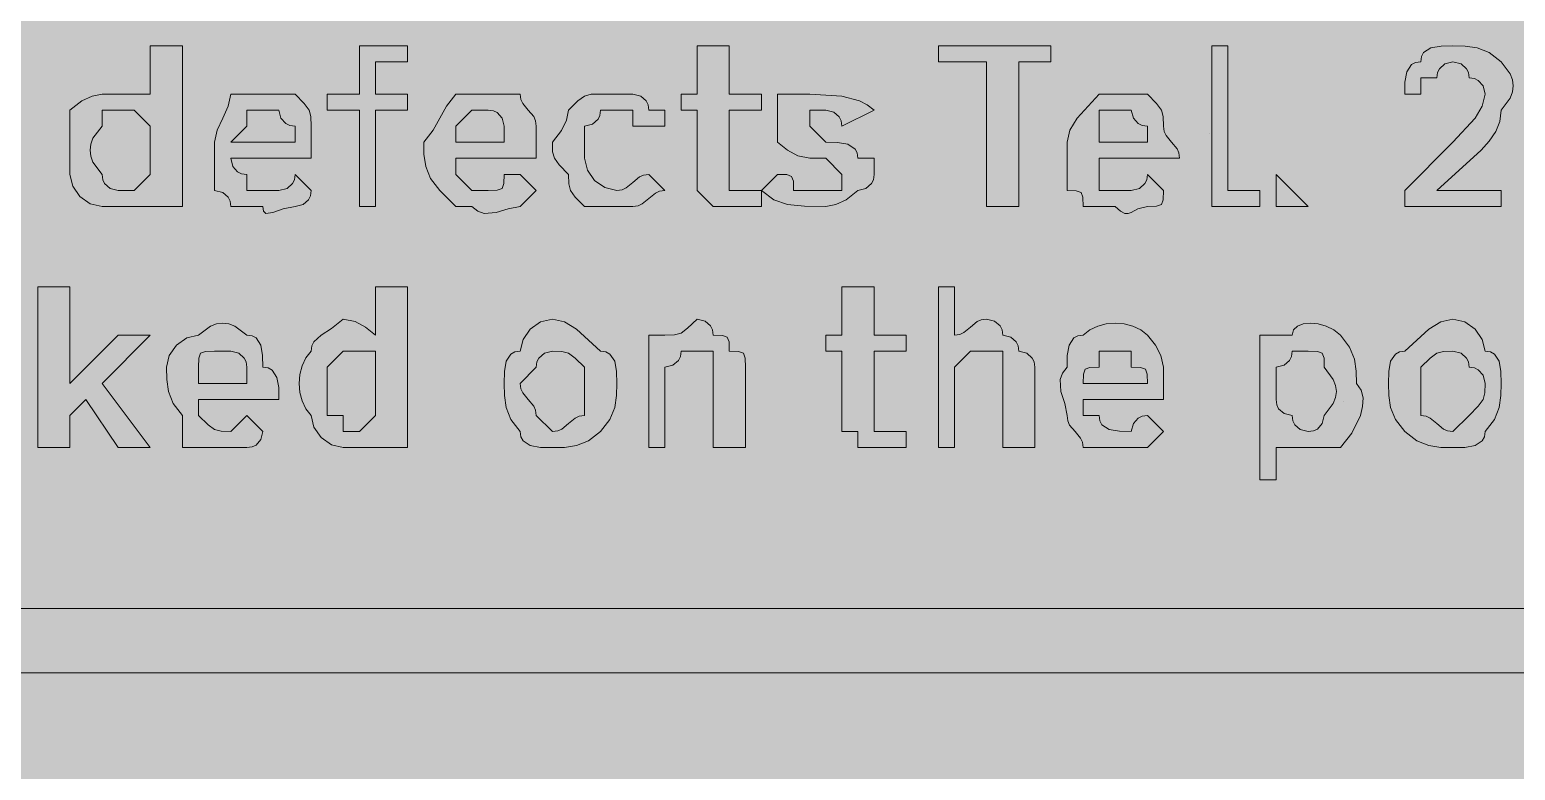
# Model space of a CAD drawing. Header units: metres. Extents: x 10 to 558, y 11 to 259.
# Drawn here: x 253.9 to 364.8, y 132.9 to 188.2 of the extents above; entities that cross this region are included whole.
import ezdxf

# ---------------------------------------------------------------- set-up
doc = ezdxf.new("R2010")
doc.units = ezdxf.units.M
for name, color, linetype, true_color in [('FILL_FIREBRICK_C36B00', 7, 'Continuous', 0xc36b00), ('FILL_WHITE_FFFFFF', 7, 'Continuous', 0xffffff), ('STROKE_WHITE_FFFFFF', 7, 'Continuous', 0xffffff)]:
    doc.layers.add(name, color=color, linetype=linetype, true_color=true_color)

msp = doc.modelspace()

# ---------------------------------------------------------------- hatches: boundary and pattern name
at = {"layer": 'FILL_FIREBRICK_C36B00', "true_color": 0xc36b00}
h = msp.add_hatch(color=7, dxfattribs=at)
h.dxf.hatch_style = 1
h.paths.add_polyline_path([(551.8, 258.91), (552.54, 258.75), (553.8, 258.21), (554.83, 257.44), (555.75, 256.56), (556.54, 256.06), (557.14, 255.47), (557.56, 254.83), (557.85, 254.16), (558.11, 252.85), (558.15, 251.76), (558.15, 17.76), (558.15, 15.36), (555.75, 12.96), (554.83, 12.08), (553.8, 11.31), (552.54, 10.77), (551.8, 10.61), (550.95, 10.56), (16.95, 10.56), (16.05, 10.58), (15.15, 10.71), (14.25, 11.07), (13.35, 11.76), (12.6, 11.91), (11.83, 12.27), (10.95, 12.96), (10.55, 13.46), (10.26, 14.05), (9.9, 15.36), (9.75, 17.76), (9.75, 251.76), (9.75, 254.16), (9.94, 255.04), (10.35, 255.81), (10.95, 256.56), (11.83, 257.25), (12.6, 257.61), (13.35, 257.76), (14.25, 258.45), (15.15, 258.81), (16.05, 258.94), (16.95, 258.96), (550.95, 258.96), (551.8, 258.91)])
at = {"layer": 'FILL_WHITE_FFFFFF', "true_color": 0xffffff}
h = msp.add_hatch(color=7, dxfattribs=at)
h.dxf.hatch_style = 1
h.paths.add_polyline_path([(260.55, 174.96), (259.35, 174.96), (258.47, 175.17), (257.7, 175.71), (257.16, 176.48), (256.95, 177.36), (256.95, 180.96), (256.95, 182.16), (257.83, 182.85), (258.6, 183.21), (259.35, 183.36), (262.95, 183.36), (262.95, 186.96), (265.35, 186.96), (265.35, 174.96), (262.95, 174.96), (261.75, 174.96), (260.55, 174.96)])
h.paths.add_polyline_path([(262.95, 178.56), (262.95, 179.76), (262.95, 180.96), (261.75, 182.16), (259.35, 182.16), (259.35, 180.96), (258.67, 180.06), (258.51, 179.61), (258.45, 179.16), (258.51, 178.71), (258.67, 178.26), (259.35, 177.36), (259.4, 176.96), (259.54, 176.67), (259.95, 176.31), (260.55, 176.16), (261.75, 176.16), (262.95, 177.36), (262.95, 178.56)], flags=16)
h = msp.add_hatch(color=7, dxfattribs=at)
h.dxf.hatch_style = 1
h.paths.add_polyline_path([(279.75, 174.96), (278.55, 174.96), (278.55, 182.16), (276.15, 182.16), (276.15, 183.36), (278.55, 183.36), (278.55, 185.76), (278.55, 186.96), (279.75, 186.96), (280.95, 186.96), (282.15, 186.96), (282.15, 185.76), (280.95, 185.76), (279.75, 185.76), (279.75, 184.56), (279.75, 183.36), (282.15, 183.36), (282.15, 182.16), (279.75, 182.16), (279.75, 174.96)])
h = msp.add_hatch(color=7, dxfattribs=at)
h.dxf.hatch_style = 1
h.paths.add_polyline_path([(306.15, 176.16), (307.35, 176.16), (308.55, 176.16), (308.55, 174.96), (304.95, 174.96), (303.75, 176.16), (303.75, 182.16), (302.55, 182.16), (302.55, 183.36), (303.75, 183.36), (303.75, 186.96), (306.15, 186.96), (306.15, 183.36), (308.55, 183.36), (308.55, 182.16), (306.15, 182.16), (306.15, 177.36), (306.15, 176.16)])
h = msp.add_hatch(color=7, dxfattribs=at)
h.dxf.hatch_style = 1
h.paths.add_polyline_path([(330.15, 185.76), (327.75, 185.76), (327.75, 174.96), (325.35, 174.96), (325.35, 185.76), (321.75, 185.76), (321.75, 186.96), (330.15, 186.96), (330.15, 185.76)])
h = msp.add_hatch(color=7, dxfattribs=at)
h.dxf.hatch_style = 1
h.paths.add_polyline_path([(342.15, 186.96), (343.35, 186.96), (343.35, 177.36), (343.35, 176.16), (344.55, 176.16), (345.75, 176.16), (345.75, 174.96), (343.35, 174.96), (342.15, 174.96), (342.15, 176.16), (342.15, 186.96)])
h = msp.add_hatch(color=7, dxfattribs=at)
h.dxf.hatch_style = 1
h.paths.add_polyline_path([(356.55, 183.36), (356.57, 184.24), (356.7, 185.01), (357.06, 185.55), (357.35, 185.71), (357.75, 185.76), (357.8, 186.16), (357.96, 186.45), (358.5, 186.81), (359.27, 186.94), (360.15, 186.96), (361.05, 186.94), (361.95, 186.81), (362.85, 186.45), (363.75, 185.76), (364.42, 184.86), (364.59, 184.41), (364.65, 183.96), (364.59, 183.51), (364.42, 183.06), (363.75, 182.16), (363.64, 181.31), (363.34, 180.55), (362.86, 179.84), (362.25, 179.16), (358.95, 176.16), (363.75, 176.16), (363.75, 174.96), (356.55, 174.96), (356.55, 176.16), (360.15, 179.76), (361.8, 181.56), (362.34, 182.46), (362.55, 183.36), (362.4, 183.96), (362.04, 184.37), (361.75, 184.51), (361.35, 184.56), (361.3, 184.96), (361.16, 185.25), (360.75, 185.61), (360.15, 185.76), (359.55, 185.61), (359.14, 185.25), (359, 184.96), (358.95, 184.56), (357.75, 184.56), (357.75, 183.36), (356.55, 183.36)])
h = msp.add_hatch(color=7, dxfattribs=at)
h.dxf.hatch_style = 1
h.paths.add_polyline_path([(268.9, 175.36), (268.76, 175.65), (268.35, 176.01), (267.75, 176.16), (267.75, 179.76), (267.94, 180.66), (268.35, 181.56), (268.76, 182.46), (268.95, 183.36), (273.75, 183.36), (274.44, 182.65), (274.8, 182.16), (274.93, 181.67), (274.95, 180.96), (274.95, 178.56), (268.95, 178.56), (269.1, 177.96), (269.46, 177.55), (269.75, 177.41), (270.15, 177.36), (270.15, 176.16), (272.55, 176.16), (273.15, 176.31), (273.56, 176.67), (273.7, 176.96), (273.75, 177.36), (274.95, 176.16), (274.9, 175.76), (274.76, 175.47), (274.35, 175.11), (273.75, 174.96), (272.87, 174.79), (272.1, 174.51), (271.56, 174.45), (271.4, 174.62), (271.35, 174.96), (268.95, 174.96), (268.9, 175.36)])
h.paths.add_polyline_path([(273.75, 180.96), (273.35, 181.01), (273.06, 181.15), (272.7, 181.56), (272.55, 182.16), (270.15, 182.16), (270.15, 180.96), (268.95, 179.76), (273.75, 179.76), (273.75, 180.96)], flags=16)
h = msp.add_hatch(color=7, dxfattribs=at)
h.dxf.hatch_style = 1
h.paths.add_polyline_path([(284.55, 176.16), (283.86, 177.06), (283.5, 177.96), (283.37, 178.86), (283.35, 179.76), (284.06, 180.66), (284.55, 181.56), (285.04, 182.46), (285.75, 183.36), (290.55, 183.36), (290.6, 182.96), (290.74, 182.65), (291.15, 182.16), (291.56, 181.67), (291.7, 181.36), (291.75, 180.96), (291.75, 178.56), (285.75, 178.56), (285.75, 177.36), (286.95, 176.16), (288.15, 176.16), (288.84, 176.18), (289.2, 176.31), (289.33, 176.67), (289.35, 177.36), (290.55, 177.36), (291.75, 176.16), (290.55, 174.96), (289.65, 174.79), (288.75, 174.51), (287.85, 174.45), (287.4, 174.62), (286.95, 174.96), (285.75, 174.96), (284.55, 176.16)])
h.paths.add_polyline_path([(289.35, 180.96), (289.2, 181.56), (288.84, 181.97), (288.55, 182.11), (288.15, 182.16), (286.95, 182.16), (285.75, 180.96), (285.75, 179.76), (289.35, 179.76), (289.35, 180.96)], flags=16)
h = msp.add_hatch(color=7, dxfattribs=at)
h.dxf.hatch_style = 1
h.paths.add_polyline_path([(298.15, 176.21), (298.46, 176.35), (298.95, 176.76), (299.44, 177.17), (299.75, 177.31), (300.15, 177.36), (301.35, 176.16), (300.95, 176.11), (300.64, 175.97), (300.15, 175.56), (299.66, 175.15), (299.35, 175.01), (298.95, 174.96), (297.75, 174.96), (295.35, 174.96), (294.66, 175.67), (294.3, 176.16), (294.17, 176.65), (294.15, 177.36), (293.46, 178.07), (293.1, 178.56), (292.97, 179.05), (292.95, 179.76), (293.64, 180.64), (294, 181.41), (294.15, 182.16), (294.86, 182.85), (295.35, 183.21), (295.84, 183.34), (296.55, 183.36), (298.95, 183.36), (299.55, 183.21), (299.96, 182.85), (300.1, 182.56), (300.15, 182.16), (301.35, 182.16), (301.35, 180.96), (300.15, 180.96), (298.95, 180.96), (298.95, 182.16), (296.55, 182.16), (296.5, 181.76), (296.36, 181.47), (295.95, 181.11), (295.35, 180.96), (295.35, 178.56), (295.56, 177.68), (296.1, 176.91), (296.87, 176.37), (297.75, 176.16), (298.15, 176.21)])
h = msp.add_hatch(color=7, dxfattribs=at)
h.dxf.hatch_style = 1
h.paths.add_polyline_path([(313.35, 179.76), (314.23, 179.74), (315, 179.61), (315.54, 179.25), (315.7, 178.96), (315.75, 178.56), (316.95, 178.56), (316.95, 177.36), (316.9, 176.96), (316.76, 176.67), (316.35, 176.31), (315.75, 176.16), (314.87, 175.47), (314.1, 175.11), (313.35, 174.96), (311.76, 174.98), (310.5, 175.11), (309.47, 175.47), (308.55, 176.16), (309.75, 177.36), (310.44, 177.34), (310.8, 177.21), (310.93, 176.85), (310.95, 176.16), (313.35, 176.16), (314.55, 176.16), (314.55, 177.36), (313.35, 178.56), (312.15, 178.56), (311.27, 178.75), (310.5, 179.16), (309.75, 179.76), (309.75, 180.96), (309.75, 182.16), (309.75, 183.36), (312.15, 183.36), (314.55, 183.21), (315.86, 182.85), (316.45, 182.56), (316.95, 182.16), (314.55, 180.96), (314.5, 181.36), (314.36, 181.65), (313.95, 182.01), (313.35, 182.16), (312.15, 182.16), (312.15, 180.96), (313.35, 179.76)])
h = msp.add_hatch(color=7, dxfattribs=at)
h.dxf.hatch_style = 1
h.paths.add_polyline_path([(332.53, 175.65), (332.4, 176.01), (332.04, 176.14), (331.35, 176.16), (331.35, 179.76), (331.56, 180.66), (332.1, 181.56), (333.75, 183.36), (337.35, 183.36), (338.04, 182.65), (338.4, 182.16), (338.53, 181.67), (338.55, 180.96), (338.6, 180.56), (338.74, 180.25), (339.15, 179.76), (339.56, 179.27), (339.7, 178.96), (339.75, 178.56), (333.75, 178.56), (333.75, 177.36), (333.75, 176.16), (336.15, 176.16), (336.75, 176.31), (337.16, 176.67), (337.3, 176.96), (337.35, 177.36), (338.55, 176.16), (338.53, 175.47), (338.4, 175.11), (338.04, 174.98), (337.35, 174.96), (336.64, 174.79), (336.15, 174.51), (335.92, 174.43), (335.66, 174.45), (335.35, 174.62), (334.95, 174.96), (332.55, 174.96), (332.53, 175.65)])
h.paths.add_polyline_path([(337.35, 180.96), (336.95, 181.01), (336.66, 181.15), (336.3, 181.56), (336.15, 182.16), (333.75, 182.16), (333.75, 180.96), (333.75, 179.76), (337.35, 179.76), (337.35, 180.96)], flags=16)
h = msp.add_hatch(color=7, dxfattribs=at)
h.dxf.hatch_style = 1
h.paths.add_polyline_path([(346.95, 177.36), (349.35, 174.96), (346.95, 174.96), (346.95, 177.36)])
h = msp.add_hatch(color=7, dxfattribs=at)
h.dxf.hatch_style = 1
h.paths.add_polyline_path([(260.55, 165.36), (262.95, 165.36), (259.35, 161.76), (262.95, 156.96), (260.55, 156.96), (258.15, 160.56), (256.95, 159.36), (256.95, 156.96), (254.55, 156.96), (254.55, 168.96), (256.95, 168.96), (256.95, 161.76), (260.55, 165.36)])
h = msp.add_hatch(color=7, dxfattribs=at)
h.dxf.hatch_style = 1
h.paths.add_polyline_path([(276.47, 157.17), (275.7, 157.71), (275.16, 158.48), (274.95, 159.36), (274.56, 159.86), (274.27, 160.45), (274.11, 161.09), (274.05, 161.76), (274.11, 162.43), (274.27, 163.07), (274.56, 163.66), (274.95, 164.16), (275, 164.56), (275.16, 164.87), (275.7, 165.36), (276.47, 165.85), (277.35, 166.56), (278.23, 166.37), (279, 165.96), (279.75, 165.36), (279.75, 168.96), (282.15, 168.96), (282.15, 156.96), (279.75, 156.96), (278.55, 156.96), (277.35, 156.96), (276.47, 157.17)])
h.paths.add_polyline_path([(279.75, 160.56), (279.75, 161.76), (279.75, 164.16), (278.55, 164.16), (277.35, 164.16), (276.15, 162.96), (276.15, 159.36), (277.35, 159.36), (277.35, 158.16), (278.55, 158.16), (279.75, 159.36), (279.75, 160.56)], flags=16)
h = msp.add_hatch(color=7, dxfattribs=at)
h.dxf.hatch_style = 1
h.paths.add_polyline_path([(316.95, 158.16), (318.15, 158.16), (319.35, 158.16), (319.35, 156.96), (315.75, 156.96), (315.75, 158.16), (314.55, 158.16), (314.55, 164.16), (313.35, 164.16), (313.35, 165.36), (314.55, 165.36), (314.55, 168.96), (316.95, 168.96), (316.95, 165.36), (319.35, 165.36), (319.35, 164.16), (316.95, 164.16), (316.95, 159.36), (316.95, 158.16)])
h = msp.add_hatch(color=7, dxfattribs=at)
h.dxf.hatch_style = 1
h.paths.add_polyline_path([(326.55, 164.16), (325.35, 164.16), (324.15, 164.16), (322.95, 162.96), (322.95, 156.96), (321.75, 156.96), (321.75, 168.96), (322.95, 168.96), (322.95, 165.36), (323.35, 165.41), (323.66, 165.55), (324.15, 165.96), (324.64, 166.37), (324.95, 166.51), (325.35, 166.56), (325.95, 166.41), (326.36, 166.05), (326.5, 165.76), (326.55, 165.36), (327.15, 165.21), (327.56, 164.85), (327.7, 164.56), (327.75, 164.16), (328.35, 164.01), (328.76, 163.65), (328.9, 163.36), (328.95, 162.96), (328.95, 156.96), (326.55, 156.96), (326.55, 162.96), (326.55, 164.16)])
h = msp.add_hatch(color=7, dxfattribs=at)
h.dxf.hatch_style = 1
h.paths.add_polyline_path([(289.5, 163.41), (289.86, 163.95), (290.15, 164.11), (290.55, 164.16), (290.76, 165.04), (291.3, 165.81), (292.07, 166.35), (292.95, 166.56), (293.85, 166.35), (294.75, 165.81), (296.55, 164.16), (296.95, 164.11), (297.24, 163.95), (297.6, 163.41), (297.73, 162.64), (297.75, 161.76), (297.73, 160.86), (297.6, 159.96), (297.24, 159.06), (296.55, 158.16), (295.65, 157.47), (294.75, 157.11), (293.85, 156.98), (292.95, 156.96), (292.07, 156.98), (291.3, 157.11), (290.76, 157.47), (290.6, 157.76), (290.55, 158.16), (289.86, 159.06), (289.5, 159.96), (289.37, 160.86), (289.35, 161.76), (289.37, 162.64), (289.5, 163.41)])
h.paths.add_polyline_path([(291.94, 163.65), (291.8, 163.36), (291.75, 162.96), (290.55, 161.76), (290.6, 161.36), (290.74, 161.05), (291.15, 160.56), (291.56, 160.07), (291.7, 159.76), (291.75, 159.36), (292.95, 158.16), (293.35, 158.21), (293.66, 158.35), (294.15, 158.76), (294.64, 159.17), (294.95, 159.31), (295.35, 159.36), (295.35, 161.76), (295.35, 162.96), (294.64, 163.65), (294.15, 164.01), (293.66, 164.14), (292.95, 164.16), (292.35, 164.01), (291.94, 163.65)], flags=16)
h = msp.add_hatch(color=7, dxfattribs=at)
h.dxf.hatch_style = 1
h.paths.add_polyline_path([(302.55, 164.16), (302.5, 163.76), (302.36, 163.47), (301.95, 163.11), (301.35, 162.96), (301.35, 156.96), (300.15, 156.96), (300.15, 165.36), (301.35, 165.36), (302.06, 165.38), (302.55, 165.51), (303.04, 165.87), (303.75, 166.56), (304.35, 166.41), (304.76, 166.05), (304.9, 165.76), (304.95, 165.36), (305.64, 165.34), (306, 165.21), (306.13, 164.85), (306.15, 164.16), (306.84, 164.14), (307.2, 164.01), (307.33, 163.65), (307.35, 162.96), (307.35, 156.96), (304.95, 156.96), (304.95, 162.96), (304.95, 164.16), (303.75, 164.16), (302.55, 164.16)])
h = msp.add_hatch(color=7, dxfattribs=at)
h.dxf.hatch_style = 1
h.paths.add_polyline_path([(355.5, 163.41), (355.86, 163.95), (356.15, 164.11), (356.55, 164.16), (358.35, 165.81), (359.25, 166.35), (360.15, 166.56), (361.03, 166.35), (361.8, 165.81), (362.34, 165.04), (362.55, 164.16), (362.95, 164.11), (363.24, 163.95), (363.6, 163.41), (363.73, 162.64), (363.75, 161.76), (363.73, 160.86), (363.6, 159.96), (363.24, 159.06), (362.55, 158.16), (362.5, 157.76), (362.34, 157.47), (361.8, 157.11), (361.03, 156.98), (360.15, 156.96), (359.25, 156.98), (358.35, 157.11), (357.45, 157.47), (356.55, 158.16), (355.86, 159.06), (355.5, 159.96), (355.37, 160.86), (355.35, 161.76), (355.37, 162.64), (355.5, 163.41)])
h.paths.add_polyline_path([(358.95, 164.01), (358.46, 163.65), (357.75, 162.96), (357.75, 161.76), (357.75, 159.36), (358.15, 159.31), (358.46, 159.17), (358.95, 158.76), (359.44, 158.35), (359.75, 158.21), (360.15, 158.16), (361.35, 159.36), (362.04, 160.07), (362.4, 160.56), (362.53, 161.05), (362.55, 161.76), (362.4, 162.36), (362.04, 162.77), (361.75, 162.91), (361.35, 162.96), (361.3, 163.36), (361.16, 163.65), (360.75, 164.01), (360.15, 164.16), (359.44, 164.14), (358.95, 164.01)], flags=16)
h = msp.add_hatch(color=7, dxfattribs=at)
h.dxf.hatch_style = 1
h.paths.add_polyline_path([(265.35, 159.36), (264.66, 160.26), (264.3, 161.16), (264.17, 162.06), (264.15, 162.96), (264.36, 163.84), (264.9, 164.61), (265.67, 165.15), (266.55, 165.36), (267.45, 166.03), (267.9, 166.2), (268.35, 166.26), (268.8, 166.2), (269.25, 166.03), (270.15, 165.36), (270.55, 165.31), (270.84, 165.15), (271.2, 164.61), (271.33, 163.84), (271.35, 162.96), (271.75, 162.91), (272.04, 162.75), (272.4, 162.21), (272.53, 161.44), (272.55, 160.56), (266.55, 160.56), (266.55, 159.36), (267.26, 158.67), (267.75, 158.31), (268.24, 158.18), (268.95, 158.16), (270.15, 159.36), (271.35, 158.16), (271.2, 157.56), (270.84, 157.15), (270.55, 157.01), (270.15, 156.96), (267.75, 156.96), (265.35, 156.96), (265.35, 159.36)])
h.paths.add_polyline_path([(270.15, 162.96), (270.1, 163.36), (269.96, 163.65), (269.55, 164.01), (268.95, 164.16), (267.75, 164.16), (267.06, 164.14), (266.7, 164.01), (266.57, 163.65), (266.55, 162.96), (266.55, 161.76), (270.15, 161.76), (270.15, 162.96)], flags=16)
h = msp.add_hatch(color=7, dxfattribs=at)
h.dxf.hatch_style = 1
h.paths.add_polyline_path([(332.5, 157.36), (332.36, 157.67), (331.95, 158.16), (331.54, 158.65), (331.4, 158.96), (331.35, 159.36), (331.18, 160.26), (330.9, 161.16), (330.84, 162.06), (331.01, 162.51), (331.35, 162.96), (331.37, 163.84), (331.5, 164.61), (331.86, 165.15), (332.15, 165.31), (332.55, 165.36), (333.05, 165.75), (333.64, 166.03), (334.28, 166.2), (334.95, 166.26), (335.62, 166.2), (336.26, 166.03), (336.85, 165.75), (337.35, 165.36), (337.95, 164.61), (338.36, 163.84), (338.55, 162.96), (338.55, 160.56), (332.55, 160.56), (332.55, 159.36), (333.75, 159.36), (333.8, 158.96), (333.96, 158.67), (334.5, 158.31), (335.27, 158.18), (336.15, 158.16), (336.3, 158.76), (336.66, 159.17), (336.95, 159.31), (337.35, 159.36), (338.55, 158.16), (337.35, 156.96), (333.75, 156.96), (332.55, 156.96), (332.5, 157.36)])
h.paths.add_polyline_path([(337.33, 162.45), (337.2, 162.81), (336.84, 162.94), (336.15, 162.96), (336.15, 164.16), (333.75, 164.16), (333.75, 162.96), (333.06, 162.94), (332.7, 162.81), (332.57, 162.45), (332.55, 161.76), (337.35, 161.76), (337.33, 162.45)], flags=16)
h = msp.add_hatch(color=7, dxfattribs=at)
h.dxf.hatch_style = 1
h.paths.add_polyline_path([(348.54, 166.03), (348.97, 166.2), (349.5, 166.26), (350.08, 166.2), (350.68, 166.03), (351.25, 165.75), (351.75, 165.36), (352.44, 164.46), (352.8, 163.56), (352.93, 162.66), (352.95, 161.76), (353.29, 161.26), (353.44, 160.67), (353.41, 160.03), (353.25, 159.36), (352.61, 158.05), (351.75, 156.96), (349.35, 156.96), (348.15, 156.96), (346.95, 156.96), (346.95, 154.56), (345.75, 154.56), (345.75, 165.36), (346.95, 165.36), (348.15, 165.36), (348.26, 165.75), (348.54, 166.03)])
h.paths.add_polyline_path([(347.96, 163.47), (347.55, 163.11), (346.95, 162.96), (346.95, 161.76), (346.95, 160.56), (347, 160.16), (347.14, 159.87), (347.55, 159.51), (348.15, 159.36), (348.2, 158.96), (348.34, 158.67), (348.75, 158.31), (349.35, 158.16), (349.75, 158.21), (350.04, 158.35), (350.4, 158.76), (350.55, 159.36), (351.22, 160.26), (351.39, 160.71), (351.45, 161.16), (351.39, 161.61), (351.22, 162.06), (350.55, 162.96), (350.53, 163.65), (350.4, 164.01), (350.04, 164.14), (349.35, 164.16), (348.15, 164.16), (348.1, 163.76), (347.96, 163.47)], flags=16)
h = msp.add_hatch(color=7, dxfattribs=at)
h.dxf.hatch_style = 1
h.paths.add_polyline_path([(62.55, 140.16), (62.55, 144.96), (495.75, 144.96), (490.95, 149.76), (498.15, 149.76), (505.35, 142.56), (498.15, 135.36), (490.95, 135.36), (495.75, 140.16), (62.55, 140.16)])

# ---------------------------------------------------------------- linework, layer by layer
at = {"layer": 'FILL_WHITE_FFFFFF', "lineweight": 0, "true_color": 0xffffff}
for points in [[(260.55, 174.96), (259.35, 174.96), (258.47, 175.17), (257.7, 175.71), (257.16, 176.48), (256.95, 177.36), (256.95, 180.96), (256.95, 182.16), (257.83, 182.85), (258.6, 183.21), (259.35, 183.36), (262.95, 183.36), (262.95, 186.96), (265.35, 186.96), (265.35, 174.96), (262.95, 174.96), (261.75, 174.96)], [(279.75, 174.96), (278.55, 174.96), (278.55, 182.16), (276.15, 182.16), (276.15, 183.36), (278.55, 183.36), (278.55, 185.76), (278.55, 186.96), (279.75, 186.96), (280.95, 186.96), (282.15, 186.96), (282.15, 185.76), (280.95, 185.76), (279.75, 185.76), (279.75, 184.56), (279.75, 183.36), (282.15, 183.36), (282.15, 182.16), (279.75, 182.16)], [(306.15, 176.16), (307.35, 176.16), (308.55, 176.16), (308.55, 174.96), (304.95, 174.96), (303.75, 176.16), (303.75, 182.16), (302.55, 182.16), (302.55, 183.36), (303.75, 183.36), (303.75, 186.96), (306.15, 186.96), (306.15, 183.36), (308.55, 183.36), (308.55, 182.16), (306.15, 182.16), (306.15, 177.36)], [(330.15, 185.76), (327.75, 185.76), (327.75, 174.96), (325.35, 174.96), (325.35, 185.76), (321.75, 185.76), (321.75, 186.96), (330.15, 186.96)], [(342.15, 186.96), (343.35, 186.96), (343.35, 177.36), (343.35, 176.16), (344.55, 176.16), (345.75, 176.16), (345.75, 174.96), (343.35, 174.96), (342.15, 174.96), (342.15, 176.16)], [(356.55, 183.36), (356.57, 184.24), (356.7, 185.01), (357.06, 185.55), (357.35, 185.71), (357.75, 185.76), (357.8, 186.16), (357.96, 186.45), (358.5, 186.81), (359.27, 186.94), (360.15, 186.96), (361.05, 186.94), (361.95, 186.81), (362.85, 186.45), (363.75, 185.76), (364.42, 184.86), (364.59, 184.41), (364.65, 183.96), (364.59, 183.51), (364.42, 183.06), (363.75, 182.16), (363.64, 181.31), (363.34, 180.55), (362.86, 179.84), (362.25, 179.16), (358.95, 176.16), (363.75, 176.16), (363.75, 174.96), (356.55, 174.96), (356.55, 176.16), (360.15, 179.76), (361.8, 181.56), (362.34, 182.46), (362.55, 183.36), (362.4, 183.96), (362.04, 184.37), (361.75, 184.51), (361.35, 184.56), (361.3, 184.96), (361.16, 185.25), (360.75, 185.61), (360.15, 185.76), (359.55, 185.61), (359.14, 185.25), (359, 184.96), (358.95, 184.56), (357.75, 184.56), (357.75, 183.36)], [(268.9, 175.36), (268.76, 175.65), (268.35, 176.01), (267.75, 176.16), (267.75, 179.76), (267.94, 180.66), (268.35, 181.56), (268.76, 182.46), (268.95, 183.36), (273.75, 183.36), (274.44, 182.65), (274.8, 182.16), (274.93, 181.67), (274.95, 180.96), (274.95, 178.56), (268.95, 178.56), (269.1, 177.96), (269.46, 177.55), (269.75, 177.41), (270.15, 177.36), (270.15, 176.16), (272.55, 176.16), (273.15, 176.31), (273.56, 176.67), (273.7, 176.96), (273.75, 177.36), (274.95, 176.16), (274.9, 175.76), (274.76, 175.47), (274.35, 175.11), (273.75, 174.96), (272.87, 174.79), (272.1, 174.51), (271.56, 174.45), (271.4, 174.62), (271.35, 174.96), (268.95, 174.96)], [(284.55, 176.16), (283.86, 177.06), (283.5, 177.96), (283.37, 178.86), (283.35, 179.76), (284.06, 180.66), (284.55, 181.56), (285.04, 182.46), (285.75, 183.36), (290.55, 183.36), (290.6, 182.96), (290.74, 182.65), (291.15, 182.16), (291.56, 181.67), (291.7, 181.36), (291.75, 180.96), (291.75, 178.56), (285.75, 178.56), (285.75, 177.36), (286.95, 176.16), (288.15, 176.16), (288.84, 176.18), (289.2, 176.31), (289.33, 176.67), (289.35, 177.36), (290.55, 177.36), (291.75, 176.16), (290.55, 174.96), (289.65, 174.79), (288.75, 174.51), (287.85, 174.45), (287.4, 174.62), (286.95, 174.96), (285.75, 174.96)], [(298.15, 176.21), (298.46, 176.35), (298.95, 176.76), (299.44, 177.17), (299.75, 177.31), (300.15, 177.36), (301.35, 176.16), (300.95, 176.11), (300.64, 175.97), (300.15, 175.56), (299.66, 175.15), (299.35, 175.01), (298.95, 174.96), (297.75, 174.96), (295.35, 174.96), (294.66, 175.67), (294.3, 176.16), (294.17, 176.65), (294.15, 177.36), (293.46, 178.07), (293.1, 178.56), (292.97, 179.05), (292.95, 179.76), (293.64, 180.64), (294, 181.41), (294.15, 182.16), (294.86, 182.85), (295.35, 183.21), (295.84, 183.34), (296.55, 183.36), (298.95, 183.36), (299.55, 183.21), (299.96, 182.85), (300.1, 182.56), (300.15, 182.16), (301.35, 182.16), (301.35, 180.96), (300.15, 180.96), (298.95, 180.96), (298.95, 182.16), (296.55, 182.16), (296.5, 181.76), (296.36, 181.47), (295.95, 181.11), (295.35, 180.96), (295.35, 178.56), (295.56, 177.68), (296.1, 176.91), (296.87, 176.37), (297.75, 176.16)], [(313.35, 179.76), (314.23, 179.74), (315, 179.61), (315.54, 179.25), (315.7, 178.96), (315.75, 178.56), (316.95, 178.56), (316.95, 177.36), (316.9, 176.96), (316.76, 176.67), (316.35, 176.31), (315.75, 176.16), (314.87, 175.47), (314.1, 175.11), (313.35, 174.96), (311.76, 174.98), (310.5, 175.11), (309.47, 175.47), (308.55, 176.16), (309.75, 177.36), (310.44, 177.34), (310.8, 177.21), (310.93, 176.85), (310.95, 176.16), (313.35, 176.16), (314.55, 176.16), (314.55, 177.36), (313.35, 178.56), (312.15, 178.56), (311.27, 178.75), (310.5, 179.16), (309.75, 179.76), (309.75, 180.96), (309.75, 182.16), (309.75, 183.36), (312.15, 183.36), (314.55, 183.21), (315.86, 182.85), (316.45, 182.56), (316.95, 182.16), (314.55, 180.96), (314.5, 181.36), (314.36, 181.65), (313.95, 182.01), (313.35, 182.16), (312.15, 182.16), (312.15, 180.96)], [(332.53, 175.65), (332.4, 176.01), (332.04, 176.14), (331.35, 176.16), (331.35, 179.76), (331.56, 180.66), (332.1, 181.56), (333.75, 183.36), (337.35, 183.36), (338.04, 182.65), (338.4, 182.16), (338.53, 181.67), (338.55, 180.96), (338.6, 180.56), (338.74, 180.25), (339.15, 179.76), (339.56, 179.27), (339.7, 178.96), (339.75, 178.56), (333.75, 178.56), (333.75, 177.36), (333.75, 176.16), (336.15, 176.16), (336.75, 176.31), (337.16, 176.67), (337.3, 176.96), (337.35, 177.36), (338.55, 176.16), (338.53, 175.47), (338.4, 175.11), (338.04, 174.98), (337.35, 174.96), (336.64, 174.79), (336.15, 174.51), (335.92, 174.43), (335.66, 174.45), (335.35, 174.62), (334.95, 174.96), (332.55, 174.96)], [(262.95, 178.56), (262.95, 179.76), (262.95, 180.96), (261.75, 182.16), (259.35, 182.16), (259.35, 180.96), (258.67, 180.06), (258.51, 179.61), (258.45, 179.16), (258.51, 178.71), (258.67, 178.26), (259.35, 177.36), (259.4, 176.96), (259.54, 176.67), (259.95, 176.31), (260.55, 176.16), (261.75, 176.16), (262.95, 177.36)], [(273.75, 180.96), (273.35, 181.01), (273.06, 181.15), (272.7, 181.56), (272.55, 182.16), (270.15, 182.16), (270.15, 180.96), (268.95, 179.76), (273.75, 179.76)], [(289.35, 180.96), (289.2, 181.56), (288.84, 181.97), (288.55, 182.11), (288.15, 182.16), (286.95, 182.16), (285.75, 180.96), (285.75, 179.76), (289.35, 179.76)], [(337.35, 180.96), (336.95, 181.01), (336.66, 181.15), (336.3, 181.56), (336.15, 182.16), (333.75, 182.16), (333.75, 180.96), (333.75, 179.76), (337.35, 179.76)], [(346.95, 177.36), (349.35, 174.96), (346.95, 174.96)], [(260.55, 165.36), (262.95, 165.36), (259.35, 161.76), (262.95, 156.96), (260.55, 156.96), (258.15, 160.56), (256.95, 159.36), (256.95, 156.96), (254.55, 156.96), (254.55, 168.96), (256.95, 168.96), (256.95, 161.76)], [(276.47, 157.17), (275.7, 157.71), (275.16, 158.48), (274.95, 159.36), (274.56, 159.86), (274.27, 160.45), (274.11, 161.09), (274.05, 161.76), (274.11, 162.43), (274.27, 163.07), (274.56, 163.66), (274.95, 164.16), (275, 164.56), (275.16, 164.87), (275.7, 165.36), (276.47, 165.85), (277.35, 166.56), (278.23, 166.37), (279, 165.96), (279.75, 165.36), (279.75, 168.96), (282.15, 168.96), (282.15, 156.96), (279.75, 156.96), (278.55, 156.96), (277.35, 156.96)], [(316.95, 158.16), (318.15, 158.16), (319.35, 158.16), (319.35, 156.96), (315.75, 156.96), (315.75, 158.16), (314.55, 158.16), (314.55, 164.16), (313.35, 164.16), (313.35, 165.36), (314.55, 165.36), (314.55, 168.96), (316.95, 168.96), (316.95, 165.36), (319.35, 165.36), (319.35, 164.16), (316.95, 164.16), (316.95, 159.36)], [(326.55, 164.16), (325.35, 164.16), (324.15, 164.16), (322.95, 162.96), (322.95, 156.96), (321.75, 156.96), (321.75, 168.96), (322.95, 168.96), (322.95, 165.36), (323.35, 165.41), (323.66, 165.55), (324.15, 165.96), (324.64, 166.37), (324.95, 166.51), (325.35, 166.56), (325.95, 166.41), (326.36, 166.05), (326.5, 165.76), (326.55, 165.36), (327.15, 165.21), (327.56, 164.85), (327.7, 164.56), (327.75, 164.16), (328.35, 164.01), (328.76, 163.65), (328.9, 163.36), (328.95, 162.96), (328.95, 156.96), (326.55, 156.96), (326.55, 162.96)], [(289.5, 163.41), (289.86, 163.95), (290.15, 164.11), (290.55, 164.16), (290.76, 165.04), (291.3, 165.81), (292.07, 166.35), (292.95, 166.56), (293.85, 166.35), (294.75, 165.81), (296.55, 164.16), (296.95, 164.11), (297.24, 163.95), (297.6, 163.41), (297.73, 162.64), (297.75, 161.76), (297.73, 160.86), (297.6, 159.96), (297.24, 159.06), (296.55, 158.16), (295.65, 157.47), (294.75, 157.11), (293.85, 156.98), (292.95, 156.96), (292.07, 156.98), (291.3, 157.11), (290.76, 157.47), (290.6, 157.76), (290.55, 158.16), (289.86, 159.06), (289.5, 159.96), (289.37, 160.86), (289.35, 161.76), (289.37, 162.64)], [(302.55, 164.16), (302.5, 163.76), (302.36, 163.47), (301.95, 163.11), (301.35, 162.96), (301.35, 156.96), (300.15, 156.96), (300.15, 165.36), (301.35, 165.36), (302.06, 165.38), (302.55, 165.51), (303.04, 165.87), (303.75, 166.56), (304.35, 166.41), (304.76, 166.05), (304.9, 165.76), (304.95, 165.36), (305.64, 165.34), (306, 165.21), (306.13, 164.85), (306.15, 164.16), (306.84, 164.14), (307.2, 164.01), (307.33, 163.65), (307.35, 162.96), (307.35, 156.96), (304.95, 156.96), (304.95, 162.96), (304.95, 164.16), (303.75, 164.16)], [(355.5, 163.41), (355.86, 163.95), (356.15, 164.11), (356.55, 164.16), (358.35, 165.81), (359.25, 166.35), (360.15, 166.56), (361.03, 166.35), (361.8, 165.81), (362.34, 165.04), (362.55, 164.16), (362.95, 164.11), (363.24, 163.95), (363.6, 163.41), (363.73, 162.64), (363.75, 161.76), (363.73, 160.86), (363.6, 159.96), (363.24, 159.06), (362.55, 158.16), (362.5, 157.76), (362.34, 157.47), (361.8, 157.11), (361.03, 156.98), (360.15, 156.96), (359.25, 156.98), (358.35, 157.11), (357.45, 157.47), (356.55, 158.16), (355.86, 159.06), (355.5, 159.96), (355.37, 160.86), (355.35, 161.76), (355.37, 162.64)], [(265.35, 159.36), (264.66, 160.26), (264.3, 161.16), (264.17, 162.06), (264.15, 162.96), (264.36, 163.84), (264.9, 164.61), (265.67, 165.15), (266.55, 165.36), (267.45, 166.03), (267.9, 166.2), (268.35, 166.26), (268.8, 166.2), (269.25, 166.03), (270.15, 165.36), (270.55, 165.31), (270.84, 165.15), (271.2, 164.61), (271.33, 163.84), (271.35, 162.96), (271.75, 162.91), (272.04, 162.75), (272.4, 162.21), (272.53, 161.44), (272.55, 160.56), (266.55, 160.56), (266.55, 159.36), (267.26, 158.67), (267.75, 158.31), (268.24, 158.18), (268.95, 158.16), (270.15, 159.36), (271.35, 158.16), (271.2, 157.56), (270.84, 157.15), (270.55, 157.01), (270.15, 156.96), (267.75, 156.96), (265.35, 156.96)], [(332.5, 157.36), (332.36, 157.67), (331.95, 158.16), (331.54, 158.65), (331.4, 158.96), (331.35, 159.36), (331.18, 160.26), (330.9, 161.16), (330.84, 162.06), (331.01, 162.51), (331.35, 162.96), (331.37, 163.84), (331.5, 164.61), (331.86, 165.15), (332.15, 165.31), (332.55, 165.36), (333.05, 165.75), (333.64, 166.03), (334.28, 166.2), (334.95, 166.26), (335.62, 166.2), (336.26, 166.03), (336.85, 165.75), (337.35, 165.36), (337.95, 164.61), (338.36, 163.84), (338.55, 162.96), (338.55, 160.56), (332.55, 160.56), (332.55, 159.36), (333.75, 159.36), (333.8, 158.96), (333.96, 158.67), (334.5, 158.31), (335.27, 158.18), (336.15, 158.16), (336.3, 158.76), (336.66, 159.17), (336.95, 159.31), (337.35, 159.36), (338.55, 158.16), (337.35, 156.96), (333.75, 156.96), (332.55, 156.96)], [(348.54, 166.03), (348.97, 166.2), (349.5, 166.26), (350.08, 166.2), (350.68, 166.03), (351.25, 165.75), (351.75, 165.36), (352.44, 164.46), (352.8, 163.56), (352.93, 162.66), (352.95, 161.76), (353.29, 161.26), (353.44, 160.67), (353.41, 160.03), (353.25, 159.36), (352.61, 158.05), (351.75, 156.96), (349.35, 156.96), (348.15, 156.96), (346.95, 156.96), (346.95, 154.56), (345.75, 154.56), (345.75, 165.36), (346.95, 165.36), (348.15, 165.36), (348.26, 165.75)], [(270.15, 162.96), (270.1, 163.36), (269.96, 163.65), (269.55, 164.01), (268.95, 164.16), (267.75, 164.16), (267.06, 164.14), (266.7, 164.01), (266.57, 163.65), (266.55, 162.96), (266.55, 161.76), (270.15, 161.76)], [(279.75, 160.56), (279.75, 161.76), (279.75, 164.16), (278.55, 164.16), (277.35, 164.16), (276.15, 162.96), (276.15, 159.36), (277.35, 159.36), (277.35, 158.16), (278.55, 158.16), (279.75, 159.36)], [(291.94, 163.65), (291.8, 163.36), (291.75, 162.96), (290.55, 161.76), (290.6, 161.36), (290.74, 161.05), (291.15, 160.56), (291.56, 160.07), (291.7, 159.76), (291.75, 159.36), (292.95, 158.16), (293.35, 158.21), (293.66, 158.35), (294.15, 158.76), (294.64, 159.17), (294.95, 159.31), (295.35, 159.36), (295.35, 161.76), (295.35, 162.96), (294.64, 163.65), (294.15, 164.01), (293.66, 164.14), (292.95, 164.16), (292.35, 164.01)], [(337.33, 162.45), (337.2, 162.81), (336.84, 162.94), (336.15, 162.96), (336.15, 164.16), (333.75, 164.16), (333.75, 162.96), (333.06, 162.94), (332.7, 162.81), (332.57, 162.45), (332.55, 161.76), (337.35, 161.76)], [(347.96, 163.47), (347.55, 163.11), (346.95, 162.96), (346.95, 161.76), (346.95, 160.56), (347, 160.16), (347.14, 159.87), (347.55, 159.51), (348.15, 159.36), (348.2, 158.96), (348.34, 158.67), (348.75, 158.31), (349.35, 158.16), (349.75, 158.21), (350.04, 158.35), (350.4, 158.76), (350.55, 159.36), (351.22, 160.26), (351.39, 160.71), (351.45, 161.16), (351.39, 161.61), (351.22, 162.06), (350.55, 162.96), (350.53, 163.65), (350.4, 164.01), (350.04, 164.14), (349.35, 164.16), (348.15, 164.16), (348.1, 163.76)], [(358.95, 164.01), (358.46, 163.65), (357.75, 162.96), (357.75, 161.76), (357.75, 159.36), (358.15, 159.31), (358.46, 159.17), (358.95, 158.76), (359.44, 158.35), (359.75, 158.21), (360.15, 158.16), (361.35, 159.36), (362.04, 160.07), (362.4, 160.56), (362.53, 161.05), (362.55, 161.76), (362.4, 162.36), (362.04, 162.77), (361.75, 162.91), (361.35, 162.96), (361.3, 163.36), (361.16, 163.65), (360.75, 164.01), (360.15, 164.16), (359.44, 164.14)], [(62.55, 140.16), (62.55, 144.96), (495.75, 144.96), (490.95, 149.76), (498.15, 149.76), (505.35, 142.56), (498.15, 135.36), (490.95, 135.36), (495.75, 140.16)]]:
    msp.add_lwpolyline(points, close=True, dxfattribs=at)
at = {"layer": 'STROKE_WHITE_FFFFFF', "lineweight": 0, "true_color": 0xffffff}
for points in [[(341.95, 180.4), (341.95, 180.4)], [(341.95, 180.4), (341.95, 180.4)], [(351.95, 160.4), (351.95, 160.4)]]:
    msp.add_lwpolyline(points, dxfattribs=at)

doc.saveas('drawing.dxf')
